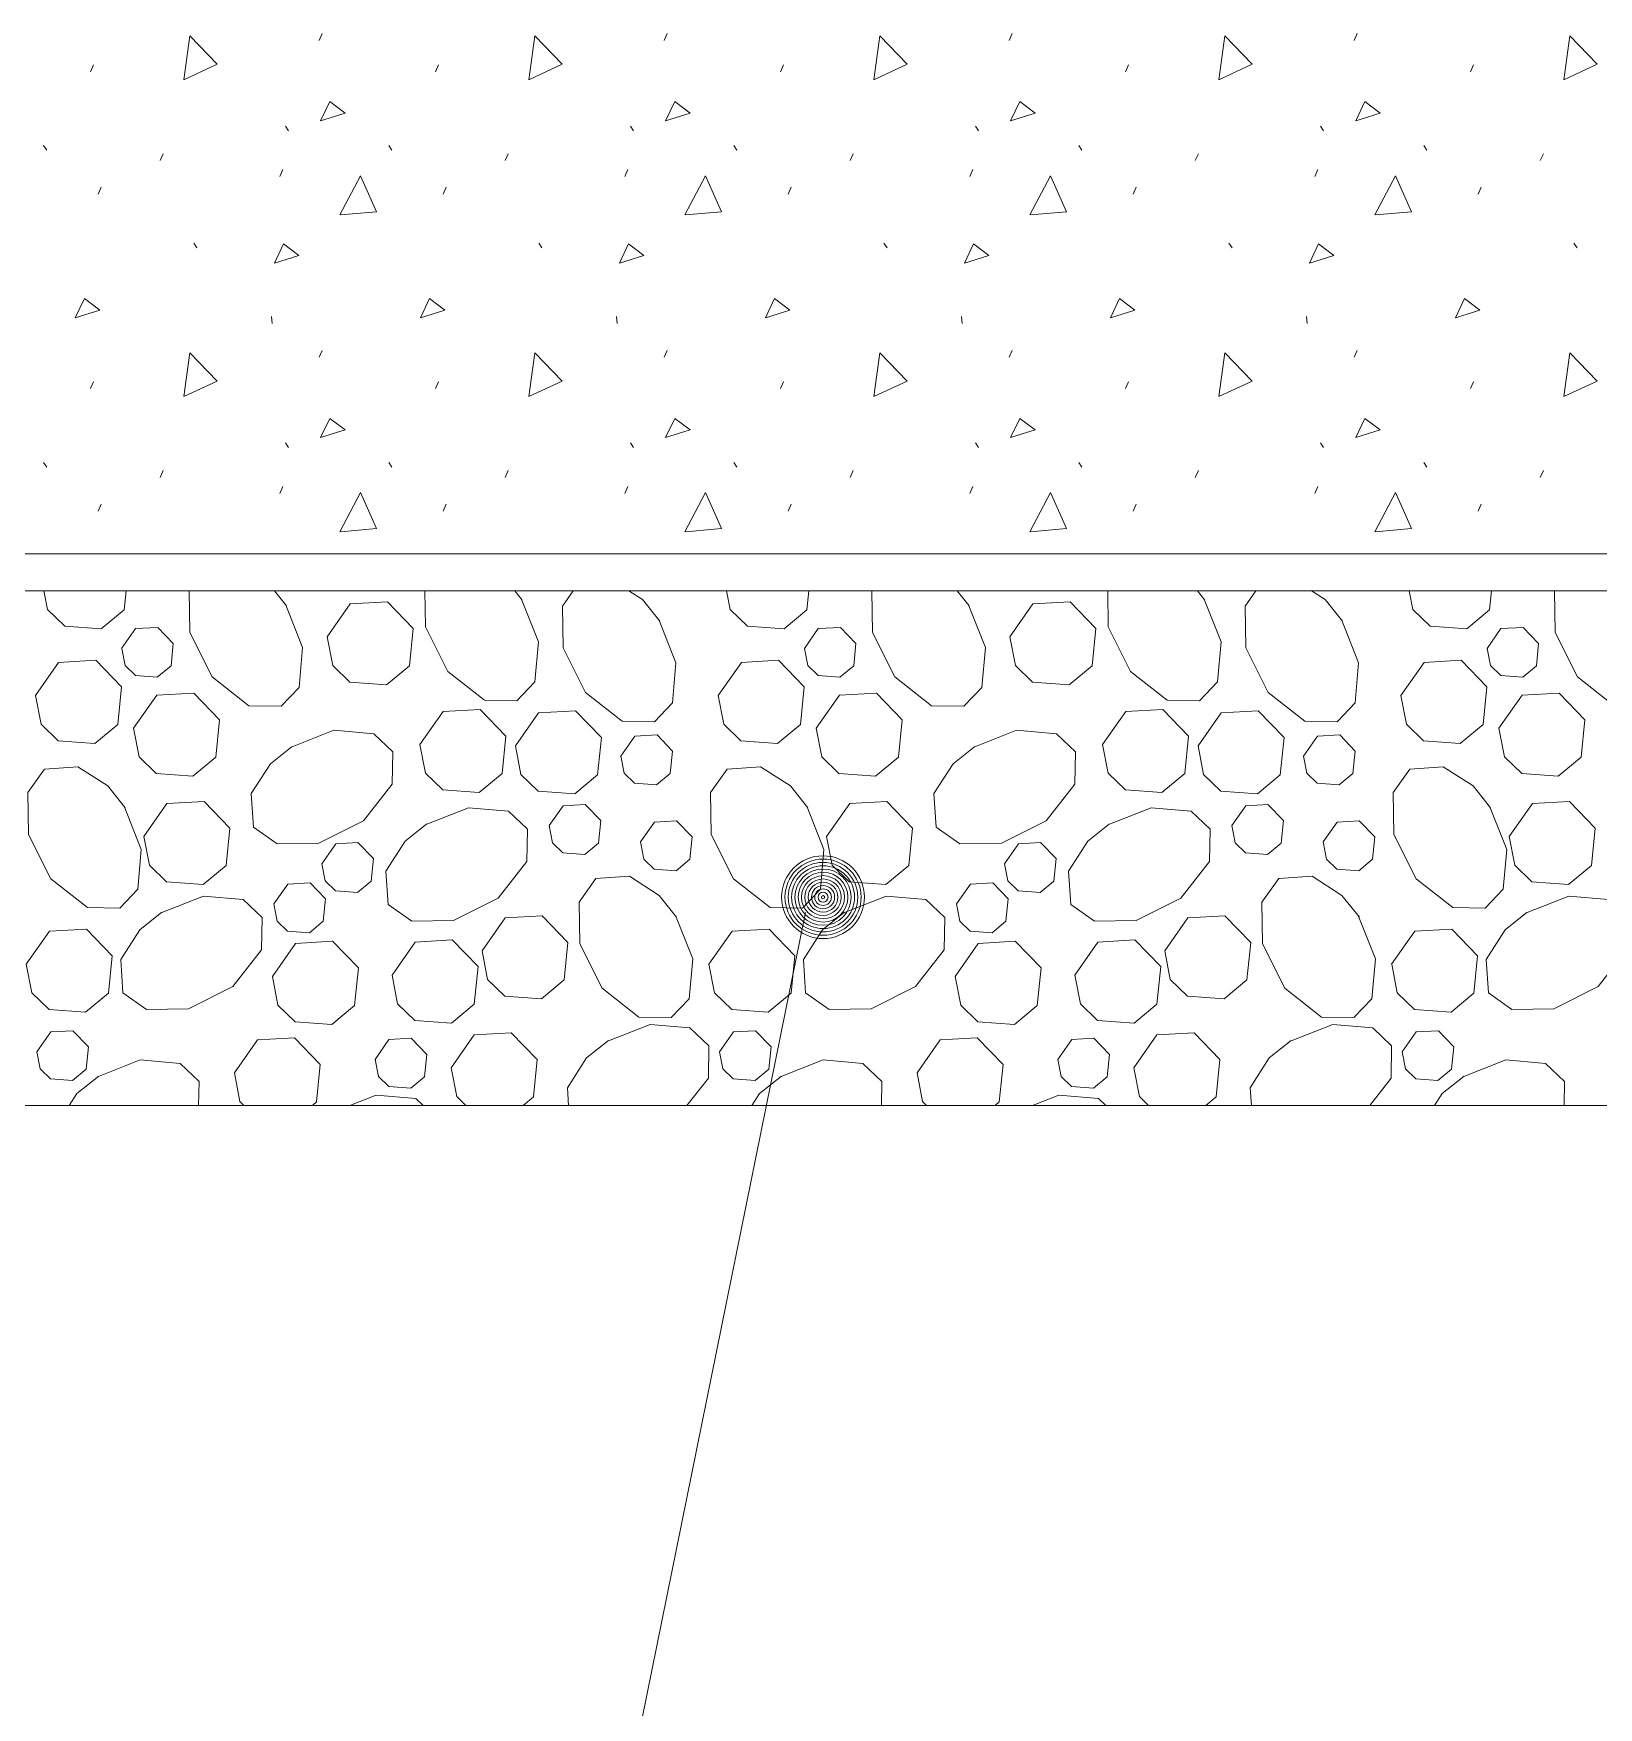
# Model space of a CAD drawing. Header units: inches. Extents: x -4443104 to -4439086, y 793046 to 798506.
# Drawn here: x -4442389.55 to -4442366.87, y 793277.78 to 793302.05 of the extents above; entities that cross this region are included whole.
import ezdxf

# ---------------------------------------------------------------- set-up
doc = ezdxf.new("R2010")
doc.units = ezdxf.units.IN
doc.header["$MEASUREMENT"] = 0
doc.layers.add('Level 1', color=7, linetype='Continuous', lineweight=0)
doc.layers.add('Level 3', color=7, linetype='Continuous', lineweight=0)

# ---------------------------------------------------------------- blocks, each defined once
blk = doc.blocks.new('LT3_2')
at = {"layer": 'Level 3', "color": 7, "linetype": 'Continuous', "lineweight": 13, "extrusion": (0, 0, -1)}
for radius in [6, 5.52, 5.04, 4.56, 4.08, 3.6, 3.12, 2.64, 2.16, 1.68, 1.2, 0.72, 0.24]:
    blk.add_circle((0, 0), radius, dxfattribs=at)

msp = doc.modelspace()

# ---------------------------------------------------------------- linework, layer by layer
at = {"layer": 'Level 1', "color": 7, "linetype": 'Continuous', "lineweight": 13}
for p, q in [((-4442385.4074, 793301.9483), (-4442385.363, 793302.0483)), ((-4442380.4074, 793301.9483), (-4442380.363, 793302.0483)), ((-4442375.4074, 793301.9483), (-4442375.363, 793302.0483)), ((-4442370.4074, 793301.9483), (-4442370.363, 793302.0483)), ((-4442388.7203, 793301.4932), (-4442388.6758, 793301.5932)), ((-4442383.7203, 793301.4932), (-4442383.6758, 793301.5932)), ((-4442378.7203, 793301.4932), (-4442378.6758, 793301.5932)), ((-4442373.7203, 793301.4932), (-4442373.6758, 793301.5932)), ((-4442368.7203, 793301.4932), (-4442368.6758, 793301.5932)), ((-4442385.8944, 793300.7054), (-4442385.8499, 793300.6388)), ((-4442380.8944, 793300.7054), (-4442380.8499, 793300.6388)), ((-4442375.8944, 793300.7054), (-4442375.8499, 793300.6388)), ((-4442370.8944, 793300.7054), (-4442370.8499, 793300.6388)), ((-4442389.3991, 793300.4229), (-4442389.3548, 793300.3563)), ((-4442384.3991, 793300.4229), (-4442384.3548, 793300.3563)), ((-4442379.3991, 793300.4229), (-4442379.3548, 793300.3563)), ((-4442374.3991, 793300.4229), (-4442374.3548, 793300.3563)), ((-4442369.3991, 793300.4229), (-4442369.3548, 793300.3563)), ((-4442387.7101, 793300.2057), (-4442387.6656, 793300.3055)), ((-4442382.7101, 793300.2057), (-4442382.6656, 793300.3055)), ((-4442377.7101, 793300.2057), (-4442377.6656, 793300.3055)), ((-4442372.7101, 793300.2057), (-4442372.6656, 793300.3055)), ((-4442367.7101, 793300.2057), (-4442367.6656, 793300.3055)), ((-4442385.9785, 793299.9738), (-4442385.934, 793300.0738)), ((-4442380.9785, 793299.9738), (-4442380.934, 793300.0738)), ((-4442375.9785, 793299.9738), (-4442375.934, 793300.0738)), ((-4442370.9785, 793299.9738), (-4442370.934, 793300.0738)), ((-4442388.6093, 793299.7185), (-4442388.5648, 793299.8184)), ((-4442383.6093, 793299.7185), (-4442383.5648, 793299.8184)), ((-4442378.6093, 793299.7185), (-4442378.5648, 793299.8184)), ((-4442373.6093, 793299.7185), (-4442373.5648, 793299.8184)), ((-4442368.6093, 793299.7185), (-4442368.5648, 793299.8184)), ((-4442387.2216, 793299.0082), (-4442387.1773, 793298.9415)), ((-4442382.2216, 793299.0082), (-4442382.1773, 793298.9415)), ((-4442377.2216, 793299.0082), (-4442377.1773, 793298.9415)), ((-4442372.2216, 793299.0082), (-4442372.1773, 793298.9415)), ((-4442367.2216, 793299.0082), (-4442367.1773, 793298.9415)), ((-4442386.0995, 793297.9433), (-4442386.0884, 793297.8434)), ((-4442381.0995, 793297.9433), (-4442381.0884, 793297.8434)), ((-4442376.0995, 793297.9433), (-4442376.0884, 793297.8434)), ((-4442371.0995, 793297.9433), (-4442371.0884, 793297.8434)), ((-4442385.4074, 793297.3542), (-4442385.363, 793297.4542)), ((-4442380.4074, 793297.3542), (-4442380.363, 793297.4542)), ((-4442375.4074, 793297.3542), (-4442375.363, 793297.4542)), ((-4442370.4074, 793297.3542), (-4442370.363, 793297.4542)), ((-4442388.7203, 793296.899), (-4442388.6758, 793296.999)), ((-4442383.7203, 793296.899), (-4442383.6758, 793296.999)), ((-4442378.7203, 793296.899), (-4442378.6758, 793296.999)), ((-4442373.7203, 793296.899), (-4442373.6758, 793296.999)), ((-4442368.7203, 793296.899), (-4442368.6758, 793296.999)), ((-4442385.8944, 793296.1113), (-4442385.8499, 793296.0447)), ((-4442380.8944, 793296.1113), (-4442380.8499, 793296.0447)), ((-4442375.8944, 793296.1113), (-4442375.8499, 793296.0447)), ((-4442370.8944, 793296.1113), (-4442370.8499, 793296.0447)), ((-4442389.3991, 793295.8288), (-4442389.3548, 793295.7622)), ((-4442384.3991, 793295.8288), (-4442384.3548, 793295.7622)), ((-4442379.3991, 793295.8288), (-4442379.3548, 793295.7622)), ((-4442374.3991, 793295.8288), (-4442374.3548, 793295.7622)), ((-4442369.3991, 793295.8288), (-4442369.3548, 793295.7622)), ((-4442387.7101, 793295.6115), (-4442387.6656, 793295.7114)), ((-4442382.7101, 793295.6115), (-4442382.6656, 793295.7114)), ((-4442377.7101, 793295.6115), (-4442377.6656, 793295.7114)), ((-4442372.7101, 793295.6115), (-4442372.6656, 793295.7114)), ((-4442367.7101, 793295.6115), (-4442367.6656, 793295.7114)), ((-4442385.9785, 793295.3797), (-4442385.934, 793295.4797)), ((-4442380.9785, 793295.3797), (-4442380.934, 793295.4797)), ((-4442375.9785, 793295.3797), (-4442375.934, 793295.4797)), ((-4442370.9785, 793295.3797), (-4442370.934, 793295.4797)), ((-4442388.6093, 793295.1244), (-4442388.5648, 793295.2243)), ((-4442383.6093, 793295.1244), (-4442383.5648, 793295.2243)), ((-4442378.6093, 793295.1244), (-4442378.5648, 793295.2243)), ((-4442373.6093, 793295.1244), (-4442373.5648, 793295.2243)), ((-4442368.6093, 793295.1244), (-4442368.5648, 793295.2243))]:
    msp.add_line(p, q, dxfattribs=at)
at = {"layer": 'Level 1', "color": 7, "linetype": 'Continuous', "lineweight": 13, "flags": 128}
for points in [[(-4442387.3698, 793301.3784), (-4442387.2818, 793302.0128), (-4442386.8843, 793301.6023), (-4442387.3594, 793301.3822)], [(-4442382.3698, 793301.3784), (-4442382.2818, 793302.0128), (-4442381.8843, 793301.6023), (-4442382.3594, 793301.3822)], [(-4442377.3698, 793301.3784), (-4442377.2818, 793302.0128), (-4442376.8843, 793301.6023), (-4442377.3594, 793301.3822)], [(-4442372.3698, 793301.3784), (-4442372.2818, 793302.0128), (-4442371.8843, 793301.6023), (-4442372.3594, 793301.3822)], [(-4442367.3698, 793301.3784), (-4442367.2818, 793302.0128), (-4442366.8843, 793301.6023), (-4442367.3594, 793301.3822)], [(-4442385.3853, 793300.7828), (-4442385.252, 793301.0603), (-4442385.03, 793300.8938), (-4442385.3853, 793300.7828)], [(-4442380.3853, 793300.7828), (-4442380.252, 793301.0603), (-4442380.03, 793300.8938), (-4442380.3853, 793300.7828)], [(-4442375.3853, 793300.7828), (-4442375.252, 793301.0603), (-4442375.03, 793300.8938), (-4442375.3853, 793300.7828)], [(-4442370.3853, 793300.7828), (-4442370.252, 793301.0603), (-4442370.03, 793300.8938), (-4442370.3853, 793300.7828)], [(-4442385.1078, 793299.4189), (-4442384.808, 793299.9849), (-4442384.5749, 793299.4633), (-4442385.0966, 793299.4189)], [(-4442380.1078, 793299.4189), (-4442379.808, 793299.9849), (-4442379.5749, 793299.4633), (-4442380.0966, 793299.4189)], [(-4442375.1078, 793299.4189), (-4442374.808, 793299.9849), (-4442374.5749, 793299.4633), (-4442375.0966, 793299.4189)], [(-4442370.1078, 793299.4189), (-4442369.808, 793299.9849), (-4442369.5749, 793299.4633), (-4442370.0966, 793299.4189)], [(-4442386.0561, 793298.7195), (-4442385.923, 793298.997), (-4442385.701, 793298.8305), (-4442386.0561, 793298.7195)], [(-4442381.0561, 793298.7195), (-4442380.923, 793298.997), (-4442380.701, 793298.8305), (-4442381.0561, 793298.7195)], [(-4442376.0561, 793298.7195), (-4442375.923, 793298.997), (-4442375.701, 793298.8305), (-4442376.0561, 793298.7195)], [(-4442371.0561, 793298.7195), (-4442370.923, 793298.997), (-4442370.701, 793298.8305), (-4442371.0561, 793298.7195)], [(-4442388.94, 793297.926), (-4442388.8069, 793298.2035), (-4442388.5849, 793298.037), (-4442388.94, 793297.926)], [(-4442383.94, 793297.926), (-4442383.8069, 793298.2035), (-4442383.5849, 793298.037), (-4442383.94, 793297.926)], [(-4442378.94, 793297.926), (-4442378.8069, 793298.2035), (-4442378.5849, 793298.037), (-4442378.94, 793297.926)], [(-4442373.94, 793297.926), (-4442373.8069, 793298.2035), (-4442373.5849, 793298.037), (-4442373.94, 793297.926)], [(-4442368.94, 793297.926), (-4442368.8069, 793298.2035), (-4442368.5849, 793298.037), (-4442368.94, 793297.926)], [(-4442387.3698, 793296.7843), (-4442387.2818, 793297.4187), (-4442386.8843, 793297.0082), (-4442387.3594, 793296.788)], [(-4442382.3698, 793296.7843), (-4442382.2818, 793297.4187), (-4442381.8843, 793297.0082), (-4442382.3594, 793296.788)], [(-4442377.3698, 793296.7843), (-4442377.2818, 793297.4187), (-4442376.8843, 793297.0082), (-4442377.3594, 793296.788)], [(-4442372.3698, 793296.7843), (-4442372.2818, 793297.4187), (-4442371.8843, 793297.0082), (-4442372.3594, 793296.788)], [(-4442367.3698, 793296.7843), (-4442367.2818, 793297.4187), (-4442366.8843, 793297.0082), (-4442367.3594, 793296.788)], [(-4442385.3853, 793296.1887), (-4442385.252, 793296.4662), (-4442385.03, 793296.2997), (-4442385.3853, 793296.1887)], [(-4442380.3853, 793296.1887), (-4442380.252, 793296.4662), (-4442380.03, 793296.2997), (-4442380.3853, 793296.1887)], [(-4442375.3853, 793296.1887), (-4442375.252, 793296.4662), (-4442375.03, 793296.2997), (-4442375.3853, 793296.1887)], [(-4442370.3853, 793296.1887), (-4442370.252, 793296.4662), (-4442370.03, 793296.2997), (-4442370.3853, 793296.1887)], [(-4442385.1078, 793294.8248), (-4442384.808, 793295.3908), (-4442384.5749, 793294.8692), (-4442385.0966, 793294.8248)], [(-4442380.1078, 793294.8248), (-4442379.808, 793295.3908), (-4442379.5749, 793294.8692), (-4442380.0966, 793294.8248)], [(-4442375.1078, 793294.8248), (-4442374.808, 793295.3908), (-4442374.5749, 793294.8692), (-4442375.0966, 793294.8248)], [(-4442370.1078, 793294.8248), (-4442369.808, 793295.3908), (-4442369.5749, 793294.8692), (-4442370.0966, 793294.8248)]]:
    msp.add_lwpolyline(points, dxfattribs=at)
at = {"layer": 'Level 3', "color": 7, "linetype": 'Continuous', "lineweight": 13}
for p, q in [((-4442347.5861, 793294.5059), (-4442477.736, 793294.5059)), ((-4442347.5861, 793293.9673), (-4442477.736, 793293.9673)), ((-4442388.2611, 793240.4034), (-4442378.3601, 793289.305))]:
    msp.add_line(p, q, dxfattribs=at)
at = {"layer": 'Level 3', "color": 7, "linetype": 'Continuous', "lineweight": 0}
for p, q in [((-4442386.0531, 793293.9673), (-4442385.8789, 793293.7489)), ((-4442382.5718, 793293.9673), (-4442382.4627, 793293.8304)), ((-4442376.1596, 793293.9673), (-4442375.9854, 793293.7489)), ((-4442372.6783, 793293.9673), (-4442372.5692, 793293.8304))]:
    msp.add_line(p, q, dxfattribs=at)
at = {"layer": 'Level 3', "color": 7, "linetype": 'Continuous', "lineweight": 0, "flags": 128}
for points in [[(-4442388.2042, 793293.9673), (-4442388.2317, 793293.6919), (-4442388.5632, 793293.4162), (-4442389.0932, 793293.4544), (-4442389.3424, 793293.6964), (-4442389.3952, 793293.9673)], [(-4442385.8952, 793293.7744), (-4442385.6457, 793293.1457), (-4442385.6957, 793292.5679), (-4442385.9567, 793292.2932), (-4442386.4254, 793292.3022), (-4442386.9579, 793292.7187), (-4442387.2799, 793293.3627), (-4442387.2906, 793293.9673)], [(-4442382.4787, 793293.8557), (-4442382.2294, 793293.2269), (-4442382.2794, 793292.6492), (-4442382.5404, 793292.3747), (-4442383.0092, 793292.3834), (-4442383.5417, 793292.8002), (-4442383.8637, 793293.4442), (-4442383.8729, 793293.9673)], [(-4442380.4859, 793293.5507), (-4442380.2367, 793292.9219), (-4442380.2864, 793292.3442), (-4442380.5474, 793292.0697), (-4442381.0162, 793292.0784), (-4442381.5489, 793292.4952), (-4442381.8707, 793293.1392), (-4442381.8814, 793293.7459), (-4442381.7242, 793293.9673)], [(-4442380.9171, 793293.9673), (-4442380.7229, 793293.8429), (-4442380.4697, 793293.5254)], [(-4442378.3107, 793293.9673), (-4442378.3382, 793293.6919), (-4442378.6697, 793293.4162), (-4442379.1997, 793293.4544), (-4442379.4489, 793293.6964), (-4442379.5017, 793293.9673)], [(-4442376.0017, 793293.7744), (-4442375.7522, 793293.1457), (-4442375.8022, 793292.5679), (-4442376.0632, 793292.2932), (-4442376.5319, 793292.3022), (-4442377.0644, 793292.7187), (-4442377.3864, 793293.3627), (-4442377.3971, 793293.9673)], [(-4442372.5852, 793293.8557), (-4442372.3359, 793293.2269), (-4442372.3859, 793292.6492), (-4442372.6469, 793292.3747), (-4442373.1157, 793292.3834), (-4442373.6482, 793292.8002), (-4442373.9702, 793293.4442), (-4442373.9794, 793293.9673)], [(-4442370.5924, 793293.5507), (-4442370.3432, 793292.9219), (-4442370.3929, 793292.3442), (-4442370.6539, 793292.0697), (-4442371.1227, 793292.0784), (-4442371.6554, 793292.4952), (-4442371.9772, 793293.1392), (-4442371.9879, 793293.7459), (-4442371.8307, 793293.9673)], [(-4442371.0236, 793293.9673), (-4442370.8294, 793293.8429), (-4442370.5762, 793293.5254)], [(-4442368.4172, 793293.9673), (-4442368.4447, 793293.6919), (-4442368.7762, 793293.4162), (-4442369.3062, 793293.4544), (-4442369.5554, 793293.6964), (-4442369.6082, 793293.9673)], [(-4442366.1082, 793293.7744), (-4442365.8587, 793293.1457), (-4442365.9087, 793292.5679), (-4442366.1697, 793292.2932), (-4442366.6384, 793292.3022), (-4442367.1709, 793292.7187), (-4442367.4929, 793293.3627), (-4442367.5036, 793293.9673)], [(-4442385.2912, 793293.2987), (-4442384.9552, 793293.7769), (-4442384.4184, 793293.8074), (-4442384.0452, 793293.4207), (-4442384.0992, 793292.8787), (-4442384.4307, 793292.6029), (-4442384.9607, 793292.6412), (-4442385.2099, 793292.8829), (-4442385.2909, 793293.2987)], [(-4442375.3977, 793293.2987), (-4442375.0617, 793293.7769), (-4442374.5249, 793293.8074), (-4442374.1517, 793293.4207), (-4442374.2057, 793292.8787), (-4442374.5372, 793292.6029), (-4442375.0672, 793292.6412), (-4442375.3164, 793292.8829), (-4442375.3974, 793293.2987)], [(-4442388.2687, 793293.1322), (-4442388.0669, 793293.4192), (-4442387.7449, 793293.4377), (-4442387.5212, 793293.2054), (-4442387.5534, 793292.8802), (-4442387.7524, 793292.7147), (-4442388.0704, 793292.7379), (-4442388.2199, 793292.8829), (-4442388.2684, 793293.1322)], [(-4442378.3752, 793293.1322), (-4442378.1734, 793293.4192), (-4442377.8514, 793293.4377), (-4442377.6277, 793293.2054), (-4442377.6599, 793292.8802), (-4442377.8589, 793292.7147), (-4442378.1769, 793292.7379), (-4442378.3264, 793292.8829), (-4442378.3749, 793293.1322)], [(-4442368.4817, 793293.1322), (-4442368.2799, 793293.4192), (-4442367.9579, 793293.4377), (-4442367.7342, 793293.2054), (-4442367.7664, 793292.8802), (-4442367.9654, 793292.7147), (-4442368.2834, 793292.7379), (-4442368.4329, 793292.8829), (-4442368.4814, 793293.1322)], [(-4442389.5177, 793292.4517), (-4442389.1817, 793292.9297), (-4442388.6449, 793292.9604), (-4442388.2719, 793292.5737), (-4442388.3259, 793292.0314), (-4442388.6574, 793291.7557), (-4442389.1874, 793291.7942), (-4442389.4367, 793292.0359), (-4442389.5174, 793292.4514)], [(-4442379.6242, 793292.4517), (-4442379.2882, 793292.9297), (-4442378.7514, 793292.9604), (-4442378.3784, 793292.5737), (-4442378.4324, 793292.0314), (-4442378.7639, 793291.7557), (-4442379.2939, 793291.7942), (-4442379.5432, 793292.0359), (-4442379.6239, 793292.4514)], [(-4442369.7307, 793292.4517), (-4442369.3947, 793292.9297), (-4442368.8579, 793292.9604), (-4442368.4849, 793292.5737), (-4442368.5389, 793292.0314), (-4442368.8704, 793291.7557), (-4442369.4004, 793291.7942), (-4442369.6497, 793292.0359), (-4442369.7304, 793292.4514)], [(-4442388.0974, 793291.9769), (-4442387.7612, 793292.4549), (-4442387.2247, 793292.4857), (-4442386.8514, 793292.0989), (-4442386.9054, 793291.5567), (-4442387.2369, 793291.2809), (-4442387.7669, 793291.3194), (-4442388.0162, 793291.5612), (-4442388.0972, 793291.9767)], [(-4442378.2039, 793291.9769), (-4442377.8677, 793292.4549), (-4442377.3312, 793292.4857), (-4442376.9579, 793292.0989), (-4442377.0119, 793291.5567), (-4442377.3434, 793291.2809), (-4442377.8734, 793291.3194), (-4442378.1227, 793291.5612), (-4442378.2037, 793291.9767)], [(-4442368.3104, 793291.9769), (-4442367.9742, 793292.4549), (-4442367.4377, 793292.4857), (-4442367.0644, 793292.0989), (-4442367.1184, 793291.5567), (-4442367.4499, 793291.2809), (-4442367.9799, 793291.3194), (-4442368.2292, 793291.5612), (-4442368.3102, 793291.9767)], [(-4442383.9459, 793291.7399), (-4442383.6099, 793292.2182), (-4442383.0732, 793292.2487), (-4442382.7002, 793291.8619), (-4442382.7542, 793291.3199), (-4442383.0857, 793291.0442), (-4442383.6154, 793291.0824), (-4442383.8647, 793291.3242), (-4442383.9457, 793291.7397)], [(-4442382.5632, 793291.7194), (-4442382.2272, 793292.1977), (-4442381.6904, 793292.2284), (-4442381.3172, 793291.8414), (-4442381.3712, 793291.2994), (-4442381.7029, 793291.0237), (-4442382.2327, 793291.0622), (-4442382.4819, 793291.3039), (-4442382.5629, 793291.7194)], [(-4442374.0524, 793291.7399), (-4442373.7164, 793292.2182), (-4442373.1797, 793292.2487), (-4442372.8067, 793291.8619), (-4442372.8607, 793291.3199), (-4442373.1922, 793291.0442), (-4442373.7219, 793291.0824), (-4442373.9712, 793291.3242), (-4442374.0522, 793291.7397)], [(-4442372.6697, 793291.7194), (-4442372.3337, 793292.1977), (-4442371.7969, 793292.2284), (-4442371.4237, 793291.8414), (-4442371.4777, 793291.2994), (-4442371.8094, 793291.0237), (-4442372.3392, 793291.0622), (-4442372.5884, 793291.3039), (-4442372.6694, 793291.7194)], [(-4442385.8209, 793291.6962), (-4442385.1922, 793291.9454), (-4442384.6144, 793291.8954), (-4442384.3399, 793291.6344), (-4442384.3487, 793291.1657), (-4442384.7654, 793290.6332), (-4442385.4094, 793290.3112), (-4442386.0162, 793290.3004), (-4442386.3579, 793290.5432), (-4442386.3902, 793291.0267), (-4442386.1129, 793291.4589), (-4442385.7957, 793291.7122)], [(-4442375.9274, 793291.6962), (-4442375.2987, 793291.9454), (-4442374.7209, 793291.8954), (-4442374.4464, 793291.6344), (-4442374.4552, 793291.1657), (-4442374.8719, 793290.6332), (-4442375.5159, 793290.3112), (-4442376.1227, 793290.3004), (-4442376.4644, 793290.5432), (-4442376.4967, 793291.0267), (-4442376.2194, 793291.4589), (-4442375.9022, 793291.7122)], [(-4442381.0337, 793291.5719), (-4442380.8322, 793291.8587), (-4442380.5099, 793291.8772), (-4442380.2862, 793291.6449), (-4442380.3187, 793291.3199), (-4442380.5174, 793291.1544), (-4442380.8354, 793291.1774), (-4442380.9852, 793291.3224), (-4442381.0337, 793291.5717)], [(-4442371.1402, 793291.5719), (-4442370.9387, 793291.8587), (-4442370.6164, 793291.8772), (-4442370.3927, 793291.6449), (-4442370.4252, 793291.3199), (-4442370.6239, 793291.1544), (-4442370.9419, 793291.1774), (-4442371.0917, 793291.3224), (-4442371.1402, 793291.5717)], [(-4442388.2337, 793290.8462), (-4442387.9842, 793290.2174), (-4442388.0342, 793289.6397), (-4442388.2952, 793289.3652), (-4442388.7639, 793289.3739), (-4442389.2967, 793289.7907), (-4442389.6184, 793290.4344), (-4442389.6292, 793291.0414), (-4442389.3864, 793291.3829), (-4442388.9029, 793291.4154), (-4442388.4707, 793291.1382), (-4442388.2174, 793290.8207)], [(-4442378.3402, 793290.8462), (-4442378.0907, 793290.2174), (-4442378.1407, 793289.6397), (-4442378.4017, 793289.3652), (-4442378.8704, 793289.3739), (-4442379.4032, 793289.7907), (-4442379.7249, 793290.4344), (-4442379.7357, 793291.0414), (-4442379.4929, 793291.3829), (-4442379.0094, 793291.4154), (-4442378.5772, 793291.1382), (-4442378.3239, 793290.8207)], [(-4442368.4467, 793290.8462), (-4442368.1972, 793290.2174), (-4442368.2472, 793289.6397), (-4442368.5082, 793289.3652), (-4442368.9769, 793289.3739), (-4442369.5097, 793289.7907), (-4442369.8314, 793290.4344), (-4442369.8422, 793291.0414), (-4442369.5994, 793291.3829), (-4442369.1159, 793291.4154), (-4442368.6837, 793291.1382), (-4442368.4304, 793290.8207)], [(-4442387.9479, 793290.4037), (-4442387.6117, 793290.8819), (-4442387.0749, 793290.9124), (-4442386.7019, 793290.5257), (-4442386.7559, 793289.9837), (-4442387.0874, 793289.7079), (-4442387.6174, 793289.7462), (-4442387.8667, 793289.9879), (-4442387.9477, 793290.4037)], [(-4442383.8702, 793290.5729), (-4442383.2412, 793290.8222), (-4442382.6637, 793290.7722), (-4442382.3889, 793290.5112), (-4442382.3977, 793290.0424), (-4442382.8144, 793289.5097), (-4442383.4584, 793289.1879), (-4442384.0652, 793289.1772), (-4442384.4069, 793289.4199), (-4442384.4392, 793289.9034), (-4442384.1622, 793290.3357), (-4442383.8447, 793290.5889)], [(-4442382.0742, 793290.5629), (-4442381.8724, 793290.8499), (-4442381.5504, 793290.8684), (-4442381.3267, 793290.6362), (-4442381.3589, 793290.3109), (-4442381.5579, 793290.1454), (-4442381.8759, 793290.1687), (-4442382.0254, 793290.3137), (-4442382.0739, 793290.5629)], [(-4442378.0544, 793290.4037), (-4442377.7182, 793290.8819), (-4442377.1814, 793290.9124), (-4442376.8084, 793290.5257), (-4442376.8624, 793289.9837), (-4442377.1939, 793289.7079), (-4442377.7239, 793289.7462), (-4442377.9732, 793289.9879), (-4442378.0542, 793290.4037)], [(-4442373.9767, 793290.5729), (-4442373.3477, 793290.8222), (-4442372.7702, 793290.7722), (-4442372.4954, 793290.5112), (-4442372.5042, 793290.0424), (-4442372.9209, 793289.5097), (-4442373.5649, 793289.1879), (-4442374.1717, 793289.1772), (-4442374.5134, 793289.4199), (-4442374.5457, 793289.9034), (-4442374.2687, 793290.3357), (-4442373.9512, 793290.5889)], [(-4442372.1807, 793290.5629), (-4442371.9789, 793290.8499), (-4442371.6569, 793290.8684), (-4442371.4332, 793290.6362), (-4442371.4654, 793290.3109), (-4442371.6644, 793290.1454), (-4442371.9824, 793290.1687), (-4442372.1319, 793290.3137), (-4442372.1804, 793290.5629)], [(-4442368.1609, 793290.4037), (-4442367.8247, 793290.8819), (-4442367.2879, 793290.9124), (-4442366.9149, 793290.5257), (-4442366.9689, 793289.9837), (-4442367.3004, 793289.7079), (-4442367.8304, 793289.7462), (-4442368.0797, 793289.9879), (-4442368.1607, 793290.4037)], [(-4442380.7502, 793290.3267), (-4442380.5484, 793290.6134), (-4442380.2264, 793290.6319), (-4442380.0024, 793290.3997), (-4442380.0349, 793290.0747), (-4442380.2337, 793289.9092), (-4442380.5517, 793289.9322), (-4442380.7014, 793290.0772), (-4442380.7499, 793290.3264)], [(-4442370.8567, 793290.3267), (-4442370.6549, 793290.6134), (-4442370.3329, 793290.6319), (-4442370.1089, 793290.3997), (-4442370.1414, 793290.0747), (-4442370.3402, 793289.9092), (-4442370.6582, 793289.9322), (-4442370.8079, 793290.0772), (-4442370.8564, 793290.3264)], [(-4442385.3684, 793290.0114), (-4442385.1667, 793290.2984), (-4442384.8447, 793290.3167), (-4442384.6209, 793290.0847), (-4442384.6532, 793289.7594), (-4442384.8522, 793289.5939), (-4442385.1702, 793289.6169), (-4442385.3197, 793289.7619), (-4442385.3682, 793290.0114)], [(-4442375.4749, 793290.0114), (-4442375.2732, 793290.2984), (-4442374.9512, 793290.3167), (-4442374.7274, 793290.0847), (-4442374.7597, 793289.7594), (-4442374.9587, 793289.5939), (-4442375.2767, 793289.6169), (-4442375.4262, 793289.7619), (-4442375.4747, 793290.0114)], [(-4442380.2422, 793289.2599), (-4442379.9927, 793288.6312), (-4442380.0427, 793288.0534), (-4442380.3037, 793287.7789), (-4442380.7724, 793287.7877), (-4442381.3052, 793288.2044), (-4442381.6269, 793288.8484), (-4442381.6377, 793289.4552), (-4442381.3949, 793289.7969), (-4442380.9114, 793289.8292), (-4442380.4792, 793289.5522), (-4442380.2259, 793289.2347)], [(-4442370.3487, 793289.2599), (-4442370.0992, 793288.6312), (-4442370.1492, 793288.0534), (-4442370.4102, 793287.7789), (-4442370.8789, 793287.7877), (-4442371.4117, 793288.2044), (-4442371.7334, 793288.8484), (-4442371.7442, 793289.4552), (-4442371.5014, 793289.7969), (-4442371.0179, 793289.8292), (-4442370.5857, 793289.5522), (-4442370.3324, 793289.2347)], [(-4442387.7129, 793289.2919), (-4442387.0839, 793289.5412), (-4442386.5064, 793289.4912), (-4442386.2319, 793289.2302), (-4442386.2407, 793288.7614), (-4442386.6574, 793288.2289), (-4442387.3012, 793287.9069), (-4442387.9082, 793287.8962), (-4442388.2497, 793288.1389), (-4442388.2822, 793288.6224), (-4442388.0049, 793289.0547), (-4442387.6874, 793289.3079)], [(-4442386.0619, 793289.4282), (-4442385.8602, 793289.7152), (-4442385.5382, 793289.7334), (-4442385.3144, 793289.5014), (-4442385.3467, 793289.1762), (-4442385.5457, 793289.0107), (-4442385.8637, 793289.0337), (-4442386.0132, 793289.1787), (-4442386.0617, 793289.4282)], [(-4442377.8194, 793289.2919), (-4442377.1904, 793289.5412), (-4442376.6129, 793289.4912), (-4442376.3384, 793289.2302), (-4442376.3472, 793288.7614), (-4442376.7639, 793288.2289), (-4442377.4077, 793287.9069), (-4442378.0147, 793287.8962), (-4442378.3562, 793288.1389), (-4442378.3887, 793288.6224), (-4442378.1114, 793289.0547), (-4442377.7939, 793289.3079)], [(-4442376.1684, 793289.4282), (-4442375.9667, 793289.7152), (-4442375.6447, 793289.7334), (-4442375.4209, 793289.5014), (-4442375.4532, 793289.1762), (-4442375.6522, 793289.0107), (-4442375.9702, 793289.0337), (-4442376.1197, 793289.1787), (-4442376.1682, 793289.4282)], [(-4442367.9259, 793289.2919), (-4442367.2969, 793289.5412), (-4442366.7194, 793289.4912), (-4442366.4449, 793289.2302), (-4442366.4537, 793288.7614), (-4442366.8704, 793288.2289), (-4442367.5142, 793287.9069), (-4442368.1212, 793287.8962), (-4442368.4627, 793288.1389), (-4442368.4952, 793288.6224), (-4442368.2179, 793289.0547), (-4442367.9004, 793289.3079)], [(-4442383.0464, 793288.7477), (-4442382.7104, 793289.2259), (-4442382.1737, 793289.2567), (-4442381.8004, 793288.8697), (-4442381.8544, 793288.3277), (-4442382.1862, 793288.0519), (-4442382.7159, 793288.0904), (-4442382.9652, 793288.3322), (-4442383.0462, 793288.7477)], [(-4442373.1529, 793288.7477), (-4442372.8169, 793289.2259), (-4442372.2802, 793289.2567), (-4442371.9069, 793288.8697), (-4442371.9609, 793288.3277), (-4442372.2927, 793288.0519), (-4442372.8224, 793288.0904), (-4442373.0717, 793288.3322), (-4442373.1527, 793288.7477)], [(-4442389.6514, 793288.5547), (-4442389.3152, 793289.0329), (-4442388.7784, 793289.0634), (-4442388.4054, 793288.6767), (-4442388.4594, 793288.1347), (-4442388.7909, 793287.8589), (-4442389.3209, 793287.8972), (-4442389.5702, 793288.1389), (-4442389.6509, 793288.5547)], [(-4442379.7579, 793288.5547), (-4442379.4217, 793289.0329), (-4442378.8849, 793289.0634), (-4442378.5119, 793288.6767), (-4442378.5659, 793288.1347), (-4442378.8974, 793287.8589), (-4442379.4274, 793287.8972), (-4442379.6767, 793288.1389), (-4442379.7574, 793288.5547)], [(-4442369.8644, 793288.5547), (-4442369.5282, 793289.0329), (-4442368.9914, 793289.0634), (-4442368.6184, 793288.6767), (-4442368.6724, 793288.1347), (-4442369.0039, 793287.8589), (-4442369.5339, 793287.8972), (-4442369.7832, 793288.1389), (-4442369.8639, 793288.5547)], [(-4442386.0844, 793288.3774), (-4442385.7482, 793288.8554), (-4442385.2114, 793288.8862), (-4442384.8384, 793288.4994), (-4442384.8924, 793287.9572), (-4442385.2239, 793287.6814), (-4442385.7539, 793287.7199), (-4442386.0032, 793287.9617), (-4442386.0839, 793288.3772)], [(-4442384.3502, 793288.3972), (-4442384.0139, 793288.8752), (-4442383.4772, 793288.9059), (-4442383.1042, 793288.5192), (-4442383.1582, 793287.9769), (-4442383.4897, 793287.7012), (-4442384.0197, 793287.7397), (-4442384.2689, 793287.9814), (-4442384.3497, 793288.3969)], [(-4442376.1909, 793288.3774), (-4442375.8547, 793288.8554), (-4442375.3179, 793288.8862), (-4442374.9449, 793288.4994), (-4442374.9989, 793287.9572), (-4442375.3304, 793287.6814), (-4442375.8604, 793287.7199), (-4442376.1097, 793287.9617), (-4442376.1904, 793288.3772)], [(-4442374.4567, 793288.3972), (-4442374.1204, 793288.8752), (-4442373.5837, 793288.9059), (-4442373.2107, 793288.5192), (-4442373.2647, 793287.9769), (-4442373.5962, 793287.7012), (-4442374.1262, 793287.7397), (-4442374.3754, 793287.9814), (-4442374.4562, 793288.3969)], [(-4442389.4982, 793287.2842), (-4442389.2964, 793287.5712), (-4442388.9744, 793287.5894), (-4442388.7507, 793287.3574), (-4442388.7829, 793287.0322), (-4442388.9819, 793286.8667), (-4442389.2999, 793286.8897), (-4442389.4494, 793287.0349), (-4442389.4979, 793287.2842)], [(-4442383.4944, 793287.0499), (-4442383.1584, 793287.5282), (-4442382.6217, 793287.5587), (-4442382.2487, 793287.1719), (-4442382.3027, 793286.6299), (-4442382.4518, 793286.5059)], [(-4442381.2389, 793287.4322), (-4442380.6099, 793287.6814), (-4442380.0324, 793287.6317), (-4442379.7579, 793287.3707), (-4442379.7664, 793286.9019), (-4442380.0762, 793286.5059)], [(-4442379.6047, 793287.2842), (-4442379.4029, 793287.5712), (-4442379.0809, 793287.5894), (-4442378.8572, 793287.3574), (-4442378.8894, 793287.0322), (-4442379.0884, 793286.8667), (-4442379.4064, 793286.8897), (-4442379.5559, 793287.0349), (-4442379.6044, 793287.2842)], [(-4442373.6009, 793287.0499), (-4442373.2649, 793287.5282), (-4442372.7282, 793287.5587), (-4442372.3552, 793287.1719), (-4442372.4092, 793286.6299), (-4442372.5583, 793286.5059)], [(-4442371.3454, 793287.4322), (-4442370.7164, 793287.6814), (-4442370.1389, 793287.6317), (-4442369.8644, 793287.3707), (-4442369.8729, 793286.9019), (-4442370.1827, 793286.5059)], [(-4442369.7112, 793287.2842), (-4442369.5094, 793287.5712), (-4442369.1874, 793287.5894), (-4442368.9637, 793287.3574), (-4442368.9959, 793287.0322), (-4442369.1949, 793286.8667), (-4442369.5129, 793286.8897), (-4442369.6624, 793287.0349), (-4442369.7109, 793287.2842)], [(-4442386.6357, 793286.9772), (-4442386.2994, 793287.4554), (-4442385.7629, 793287.4862), (-4442385.3897, 793287.0992), (-4442385.4437, 793286.5572), (-4442385.5053, 793286.5059)], [(-4442384.5962, 793287.1739), (-4442384.3944, 793287.4607), (-4442384.0724, 793287.4792), (-4442383.8484, 793287.2469), (-4442383.8809, 793286.9219), (-4442384.0797, 793286.7564), (-4442384.3979, 793286.7794), (-4442384.5474, 793286.9244), (-4442384.5959, 793287.1737)], [(-4442381.7909, 793286.5059), (-4442381.8082, 793286.7627), (-4442381.5309, 793287.1952), (-4442381.2134, 793287.4484)], [(-4442376.7422, 793286.9772), (-4442376.4059, 793287.4554), (-4442375.8694, 793287.4862), (-4442375.4962, 793287.0992), (-4442375.5502, 793286.5572), (-4442375.6118, 793286.5059)], [(-4442374.7027, 793287.1739), (-4442374.5009, 793287.4607), (-4442374.1789, 793287.4792), (-4442373.9549, 793287.2469), (-4442373.9874, 793286.9219), (-4442374.1862, 793286.7564), (-4442374.5044, 793286.7794), (-4442374.6539, 793286.9244), (-4442374.7024, 793287.1737)], [(-4442371.8974, 793286.5059), (-4442371.9147, 793286.7627), (-4442371.6374, 793287.1952), (-4442371.3199, 793287.4484)], [(-4442388.6272, 793286.9159), (-4442387.9984, 793287.1652), (-4442387.4207, 793287.1154), (-4442387.1462, 793286.8544), (-4442387.1527, 793286.5059)], [(-4442378.7337, 793286.9159), (-4442378.1049, 793287.1652), (-4442377.5272, 793287.1154), (-4442377.2527, 793286.8544), (-4442377.2592, 793286.5059)], [(-4442368.8402, 793286.9159), (-4442368.2114, 793287.1652), (-4442367.6337, 793287.1154), (-4442367.3592, 793286.8544), (-4442367.3657, 793286.5059)], [(-4442389.0301, 793286.5059), (-4442388.9192, 793286.6789), (-4442388.6017, 793286.9322)], [(-4442386.4969, 793286.5059), (-4442386.5544, 793286.5617), (-4442386.6354, 793286.9772)], [(-4442383.281, 793286.5059), (-4442383.4134, 793286.6342), (-4442383.4942, 793287.0499)], [(-4442379.1366, 793286.5059), (-4442379.0257, 793286.6789), (-4442378.7082, 793286.9322)], [(-4442376.6034, 793286.5059), (-4442376.6609, 793286.5617), (-4442376.7419, 793286.9772)], [(-4442373.3875, 793286.5059), (-4442373.5199, 793286.6342), (-4442373.6007, 793287.0499)], [(-4442369.2431, 793286.5059), (-4442369.1322, 793286.6789), (-4442368.8147, 793286.9322)], [(-4442384.9632, 793286.5059), (-4442384.5822, 793286.6569), (-4442384.0044, 793286.6069), (-4442383.8982, 793286.5059)], [(-4442375.0697, 793286.5059), (-4442374.6887, 793286.6569), (-4442374.1109, 793286.6069), (-4442374.0047, 793286.5059)]]:
    msp.add_lwpolyline(points, dxfattribs=at)
at = {"layer": 'Level 3', "color": 7, "linetype": 'Continuous', "lineweight": 13, "flags": 128}
msp.add_lwpolyline([(-4442347.5861, 793286.5059), (-4442477.736, 793286.5059)], dxfattribs=at)

# ---------------------------------------------------------------- block references
at = {"layer": 'Level 3', "color": 7, "linetype": 'Continuous', "lineweight": 13, "xscale": 0.1000009313241567, "yscale": 0.1000009313241567, "zscale": 0.1000009313241567}
msp.add_blockref('LT3_2', (-4442378.1041, 793289.5258), dxfattribs=at)

doc.saveas('drawing.dxf')
